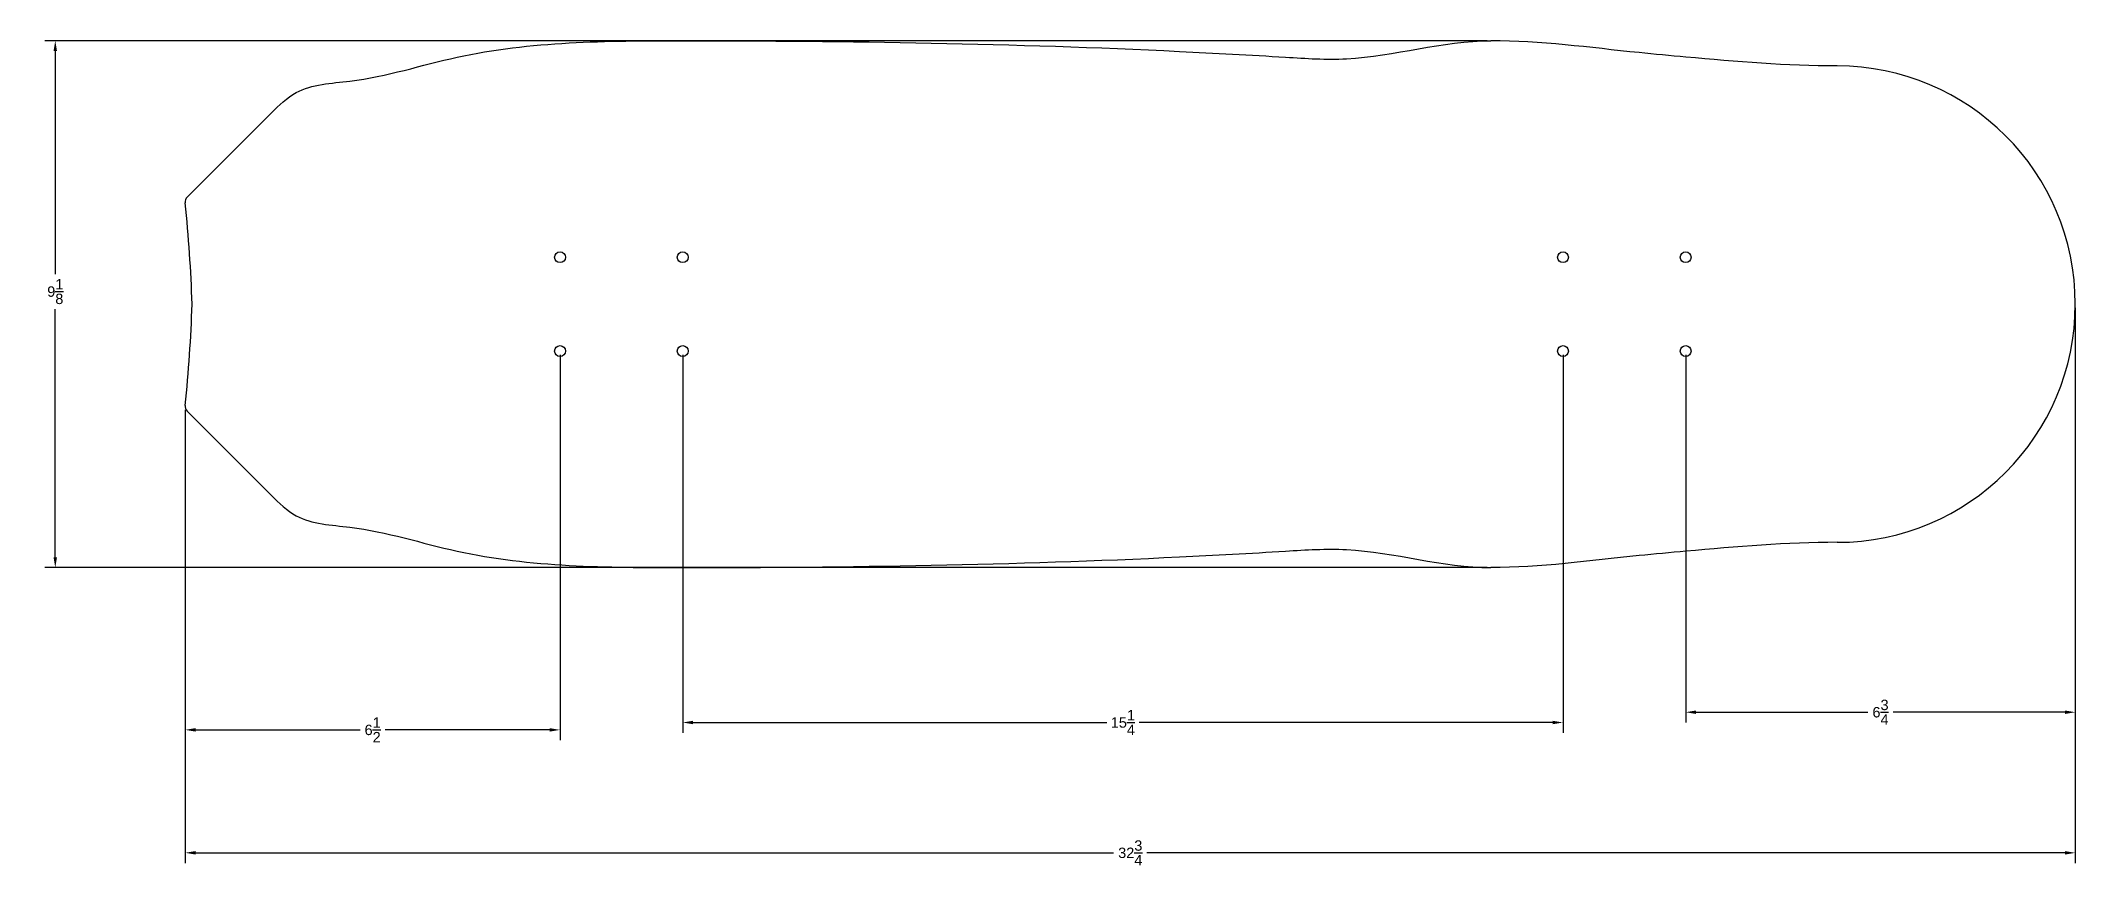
# Model space of a CAD drawing. Header units: inches. Extents: x 6.1 to 41.4, y 3.1 to 17.4.
import ezdxf

# ---------------------------------------------------------------- set-up
doc = ezdxf.new("R2010")
doc.units = ezdxf.units.IN
doc.header["$MEASUREMENT"] = 0
doc.styles.get("Standard").update_dxf_attribs({"font": 'arial.ttf'})
doc.dimstyles.get("Standard").update_dxf_attribs({"dimtxt": 0.18, "dimasz": 0.18, "dimexe": 0.18, "dimexo": 0.0625, "dimgap": 0.09, "dimtad": 0, "dimtih": 1, "dimtoh": 1, "dimdec": 4, "dimzin": 0, "dimdsep": 46, "dimlunit": 5, "dimtxsty": 'Standard', "dimcen": 0.09, "dimadec": 0, "dimazin": 0, "dimtfac": 1, "dimtdec": 4, "dimtofl": 0, "dimtmove": 0, "dimatfit": 3, "dimfxl": 1, "dimtolj": 1, "dimtzin": 0, "dimarcsym": 0})

# ---------------------------------------------------------------- blocks, each defined once
blk = doc.blocks.new('*D1')
at = {"color": 0, "lineweight": -2}
for p, q in [((15.101, 11.96), (15.101, 5.282)), ((8.606, 11.007), (8.606, 5.282)), ((8.786, 5.462), (11.635, 5.462)), ((14.921, 5.462), (12.072, 5.462))]:
    blk.add_line(p, q, dxfattribs=at)
at = {"color": 0}
for points in [[(8.786, 5.492), (8.786, 5.432), (8.606, 5.462)], [(14.921, 5.432), (14.921, 5.492), (15.101, 5.462)]]:
    blk.add_solid(points, dxfattribs=at)
at = {"layer": 'Defpoints', "color": 0}
for p in [(15.101, 12.023), (8.606, 11.069), (15.101, 5.462)]:
    blk.add_point(p, dxfattribs=at)
at = {"color": 0, "insert": (11.854, 5.462), "char_height": 0.18, "attachment_point": 5}
blk.add_mtext('\\A1;6{\\H1.000000x;\\S1/2;}', dxfattribs=at)
blk = doc.blocks.new('*D2')
at = {"color": 0, "lineweight": -2}
for p, q in [((17.226, 11.96), (17.226, 5.41)), ((32.476, 11.96), (32.476, 5.41)), ((17.406, 5.59), (24.571, 5.59)), ((32.296, 5.59), (25.131, 5.59))]:
    blk.add_line(p, q, dxfattribs=at)
at = {"color": 0}
for points in [[(17.406, 5.62), (17.406, 5.56), (17.226, 5.59)], [(32.296, 5.56), (32.296, 5.62), (32.476, 5.59)]]:
    blk.add_solid(points, dxfattribs=at)
at = {"layer": 'Defpoints', "color": 0}
for p in [(17.226, 12.023), (32.476, 12.023), (32.476, 5.59)]:
    blk.add_point(p, dxfattribs=at)
at = {"color": 0, "insert": (24.851, 5.59), "char_height": 0.18, "attachment_point": 5}
blk.add_mtext('\\A1;15{\\H1.000000x;\\S1/4;}', dxfattribs=at)
blk = doc.blocks.new('*D3')
at = {"color": 0, "lineweight": -2}
for p, q in [((41.351, 12.773), (41.351, 5.588)), ((34.601, 11.96), (34.601, 5.588)), ((34.781, 5.768), (37.756, 5.768)), ((41.171, 5.768), (38.195, 5.768))]:
    blk.add_line(p, q, dxfattribs=at)
at = {"color": 0}
for points in [[(34.781, 5.798), (34.781, 5.738), (34.601, 5.768)], [(41.171, 5.738), (41.171, 5.798), (41.351, 5.768)]]:
    blk.add_solid(points, dxfattribs=at)
at = {"layer": 'Defpoints', "color": 0}
for p in [(41.351, 12.835), (34.601, 12.023), (41.351, 5.768)]:
    blk.add_point(p, dxfattribs=at)
at = {"color": 0, "insert": (37.976, 5.768), "char_height": 0.18, "attachment_point": 5}
blk.add_mtext('\\A1;6{\\H1.000000x;\\S3/4;}', dxfattribs=at)
blk = doc.blocks.new('*D4')
at = {"color": 0, "lineweight": -2}
for p, q in [((41.351, 12.71), (41.351, 3.153)), ((8.606, 11.007), (8.606, 3.153)), ((8.786, 3.333), (24.69, 3.333)), ((41.171, 3.333), (25.267, 3.333))]:
    blk.add_line(p, q, dxfattribs=at)
at = {"color": 0}
for points in [[(8.786, 3.363), (8.786, 3.303), (8.606, 3.333)], [(41.171, 3.303), (41.171, 3.363), (41.351, 3.333)]]:
    blk.add_solid(points, dxfattribs=at)
at = {"layer": 'Defpoints', "color": 0}
for p in [(41.351, 12.773), (8.606, 11.069), (41.351, 3.333)]:
    blk.add_point(p, dxfattribs=at)
at = {"color": 0, "insert": (24.979, 3.333), "char_height": 0.18, "attachment_point": 5}
blk.add_mtext('\\A1;32{\\H1.000000x;\\S3/4;}', dxfattribs=at)
blk = doc.blocks.new('*D5')
at = {"color": 0, "lineweight": -2}
for p, q in [((31.163, 17.398), (6.176, 17.398)), ((6.356, 17.218), (6.356, 13.357)), ((6.356, 8.453), (6.356, 12.749)), ((31.163, 8.273), (6.176, 8.273))]:
    blk.add_line(p, q, dxfattribs=at)
at = {"color": 0}
for points in [[(6.386, 17.218), (6.326, 17.218), (6.356, 17.398)], [(6.326, 8.453), (6.386, 8.453), (6.356, 8.273)]]:
    blk.add_solid(points, dxfattribs=at)
at = {"layer": 'Defpoints', "color": 0}
for p in [(31.226, 17.398), (6.356, 8.273), (31.226, 8.273)]:
    blk.add_point(p, dxfattribs=at)
at = {"color": 0, "insert": (6.356, 13.053), "char_height": 0.18, "attachment_point": 5}
blk.add_mtext('\\A1;9{\\H1.000000x;\\S1/8;}', dxfattribs=at)

msp = doc.modelspace()

# ---------------------------------------------------------------- linework, layer by layer
for p, q in [((8.64295, 14.68996), (10.10081, 16.14782)), ((8.64295, 10.98068), (10.10081, 9.52282))]:
    msp.add_line(p, q)
for centre in [(15.10081, 13.64782), (17.22581, 13.64782), (32.47581, 13.64782), (34.60081, 13.64782), (15.10081, 12.02282), (17.22581, 12.02282), (32.47581, 12.02282), (34.60081, 12.02282)]:
    msp.add_circle(centre, 0.09375)
for centre, radius, start, end in [((37.22581, 12.83532), 4.125, 270, 90), ((8.73134, 14.60157), 0.125, 135, 185.909538), ((-16.02958, 12.03861), 24.76821, 1.843326, 5.909538), ((-16.02958, 13.63203), 24.76821, 354.090462, 358.156674), ((8.73134, 11.06907), 0.125, 174.090462, 225)]:
    msp.add_arc(centre, radius, start, end)
for points, knots in [([(10.10081, 16.14782), (10.23175, 16.27875), (10.60865, 16.64224), (11.80587, 16.67878), (13.93342, 17.38671), (15.91918, 17.39782), (17.22581, 17.39782)], [0, 0, 0, 0, 0.55550675, 1.5052481, 3.40773733, 7.32764034, 7.32764034, 7.32764034, 7.32764034]), ([(17.22581, 17.39782), (20.09475, 17.39782), (23.58277, 17.3416), (27.4067, 17.13054), (29.21706, 17.01339), (30.38599, 17.39782), (31.22581, 17.39782)], [0, 0, 0, 0, 8.60681222, 10.44901143, 11.50509402, 14.02454956, 14.02454956, 14.02454956, 14.02454956]), ([(37.22581, 16.96032), (36.35103, 16.96032), (35.20567, 17.05894), (33.2096, 17.24088), (32.08449, 17.39782), (31.22581, 17.39782)], [0, 0, 0, 0, 2.62435586, 3.44041519, 6.01645999, 6.01645999, 6.01645999, 6.01645999]), ([(10.10081, 9.52282), (10.23175, 9.39188), (10.60865, 9.0284), (11.80587, 8.99186), (13.93342, 8.28393), (15.91918, 8.27282), (17.22581, 8.27282)], [0, 0, 0, 0, 0.55550675, 1.5052481, 3.40773733, 7.32764034, 7.32764034, 7.32764034, 7.32764034]), ([(17.22581, 8.27282), (20.09475, 8.27282), (23.58277, 8.32903), (27.4067, 8.54009), (29.21706, 8.65724), (30.38599, 8.27282), (31.22581, 8.27282)], [0, 0, 0, 0, 8.60681222, 10.44901143, 11.50509402, 14.02454956, 14.02454956, 14.02454956, 14.02454956]), ([(37.22581, 8.71032), (36.35103, 8.71032), (35.20567, 8.6117), (33.2096, 8.42976), (32.08449, 8.27282), (31.22581, 8.27282)], [0, 0, 0, 0, 2.62435586, 3.44041519, 6.01645999, 6.01645999, 6.01645999, 6.01645999])]:
    msp.add_open_spline(points, degree=3, knots=knots)

# ---------------------------------------------------------------- dimensions: what is measured, and where the dimension line sits
dim = msp.add_linear_dim(base=(6.35584, 8.27282), p1=(31.22581, 17.39782), p2=(31.22581, 8.27282), angle=90, dimstyle='Standard', override={"dimlfac": 1})
dim.commit()
dim.dimension.update_dxf_attribs({"geometry": '*D5', "text_midpoint": (6.35584, 13.05278), "dimtype": 160})
for base, p1, p2, picture, middle in [((41.35081, 3.33287), (8.60634, 11.06907), (41.35081, 12.77282), '*D4', (24.97858, 3.33287)), ((41.35081, 5.76752), (34.60081, 12.02282), (41.35081, 12.83532), '*D3', (37.97581, 5.76752)), ((15.10081, 5.46155), (8.60634, 11.06907), (15.10081, 12.02282), '*D1', (11.85358, 5.46155)), ((32.47581, 5.58999), (17.22581, 12.02282), (32.47581, 12.02282), '*D2', (24.85081, 5.58999))]:
    dim = msp.add_linear_dim(base=base, p1=p1, p2=p2, dimstyle='Standard', override={"dimlfac": 1})
    dim.commit()
    dim.dimension.update_dxf_attribs({"geometry": picture, "text_midpoint": middle})

doc.saveas('drawing.dxf')
